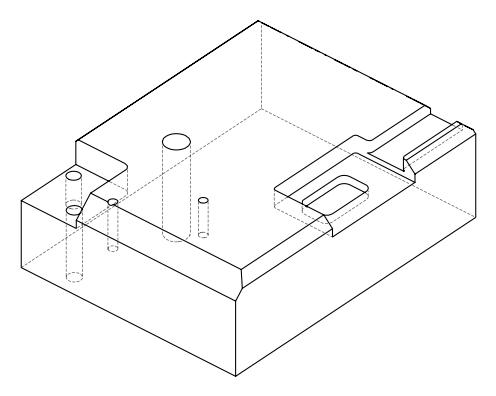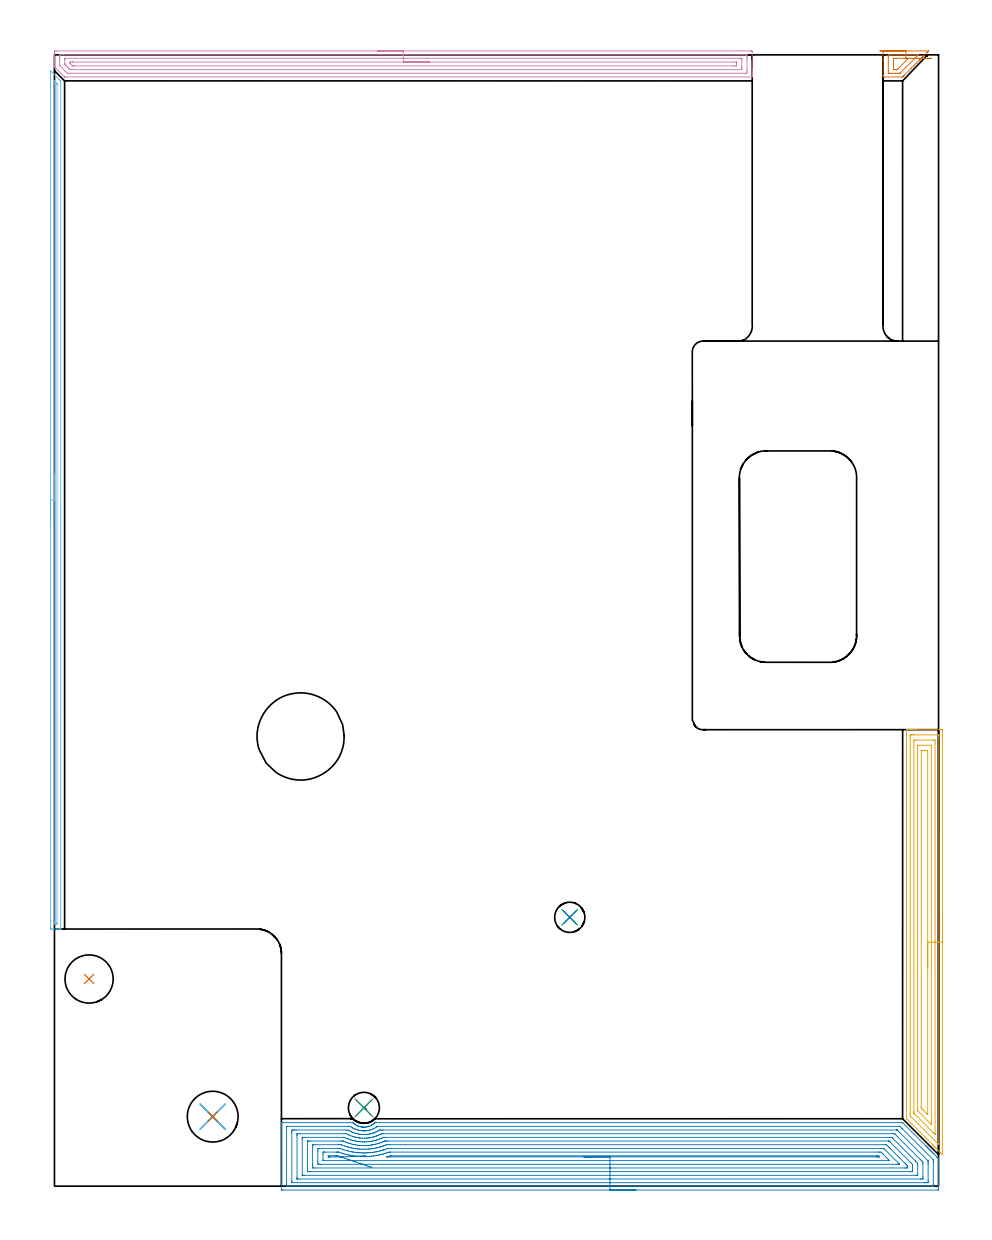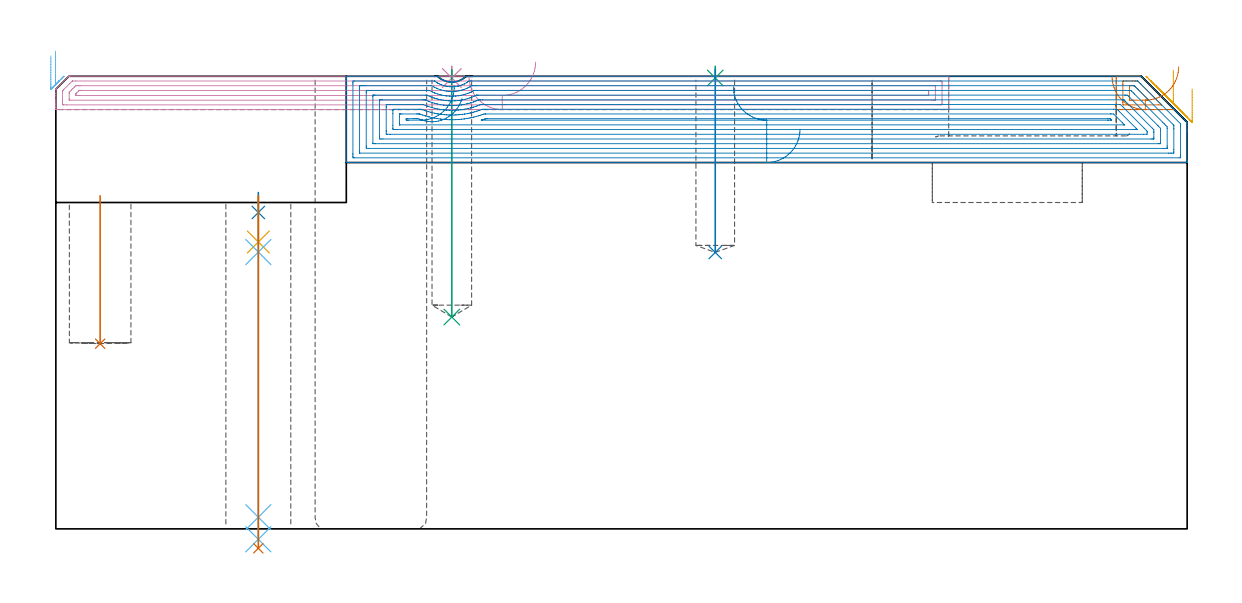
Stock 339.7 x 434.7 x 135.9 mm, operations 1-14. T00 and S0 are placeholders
(PLAN: 20 operations, 11 tool changes, 183 min)
(1 INDEXABLE_INSERT_DRILL_BLIND_HOLE_FROM_SOLID | STEP1POCKET | NXT0302_008 | 0.19 min | 21488 mm3)
(2 SPOT_DRILL | STEP1HOLE | NXT0321_9005460120000 | 0.06 min | 4453 mm3)
(3 SPOT_DRILL_1 | STEP1POCKET_1 | NXT0321_9005460120000 | 0.03 min | 0 mm3)
(4 SPOT_DRILL_2 | STEP1POCKET_2 | NXT0321_9005460120000 | 0.03 min | 2 mm3)
(5 DRILL_BLIND_HOLE_INTO_CENTER | STEP1HOLE | UGT0301_198 | 0.06 min | 397 mm3)
(6 GUN_DRILL_THROUGH_HOLE | STEP1HOLE | UGT0307_003 | 0.5 min | 3337 mm3)
(7 SPADE_DRILL_TO_ENLARGE_THROUGH_HOLE | STEP1HOLE | UGT0306_010 | 0.43 min | 32334 mm3)
(8 DRILL_BLIND_HOLE_INTO_CENTER_1 | STEP1POCKET_1 | NXT0301_087 | 0.22 min | 5419 mm3)
(9 DRILL_BLIND_HOLE_INTO_CENTER_2 | STEP1POCKET_2 | UGT0301_229 | 0.3 min | 7743 mm3)
(10 AREA_MILL | FG_CHAMFER_SURFACE | UGT0205_001 | 8.77 min | 13700 mm3)
(11 AREA_MILL_1 | FG_CHAMFER_SURFACE_1 | UGT0205_001 | 6.57 min | 16771 mm3)
(12 AREA_MILL_2 | FG_CHAMFER_SURFACE_2 | UGT0205_001 | 5.41 min | 2511 mm3)
(13 AREA_MILL_3 | FG_CHAMFER_SURFACE_3 | UGT0205_001 | 0.61 min | 1339 mm3)
(14 AREA_MILL_4 | FG_CHAMFER_SURFACE_4 | UGT0205_001 | 20.18 min | 86060 mm3)
(15 AREA_MILL_5 | FG_CHAMFER_SURFACE_5 | UGT0205_001 | 4.56 min | 10614 mm3)
(16 MILL_CORNER_NOTCH_RECTANGULAR | CORNER_NOTCH_RECTANGULAR | NXT0201_012 | Follow Part, ap 4, ae 75% | 19.27 min | 301539 mm3)
(17 MILL_RECTANGULAR_POCKET | POCKET_RECTANGULAR_STRAIGHT | NXT0201_012 | Follow Part, ap 4, ae 75% | 6.88 min | 135137 mm3)
(18 MILL_SLOT | SLOT_PARTIAL_RECTANGULAR | NXT0201_009 | Follow Part, ap 2, ae 75% | 98.18 min | 271980 mm3)
(19 MILL_RECTANGULAR_SLOT | SLOT_RECTANGULAR | UGT0201_020 | Follow Part, ap 12.5, ae 75% | 1.86 min | 98759 mm3)
(20 MILL_THROUGH_HOLE_FROM_SOLID_MATERIAL | STEP1HOLE_1 | NXT0201_007 | Circular | 8.86 min | 119220 mm3)
(TOOL NXT0302_008 | Index. Insert Drill 18.5mm [880-D1850L25-05] | D18.5 PA176 FL93 Z2)
(TOOL NXT0321_9005460120000 | NC Spot Drill, 142deg, 12mm, Carbide, Uncoated | D12 PA142 FL30 Z2)
(TOOL UGT0301_198 | Twist Drill 7.9 mm | D7.9 PA118 FL73 Z2)
(TOOL UGT0307_003 | Gun Drill 7 mm | D7 PA130 FL24 Z1)
(TOOL UGT0306_010 | Spade Drill 19.5mm | D19.5 PA132 FL10 Z2)
(TOOL NXT0301_087 | Carbide Drill 11.6mm [860.1-1160-058A1-MM 2214] | D11.6 PA140 FL72 Z2)
(TOOL UGT0301_229 | Twist Drill 11.9 mm | D11.9 PA118 FL100 Z2)
(TOOL UGT0205_001 | Chamfer Mill 20 x 3 x 45 deg. | D20 FL50 Z2)
(TOOL NXT0201_012 | ENDMILL 16mm [2P460-1600-NA 1630] | D16 FL38 Z6)
(TOOL NXT0201_009 | ENDMILL 8mm [2P460-0800-NA 1630] | D8 FL26 Z6)
(TOOL UGT0201_020 | End mill 50 mm | D50 FL50 Z4)
(TOOL NXT0201_007 | ENDMILL 25mm [R216.25-25050GCK54P 1620] | D25 R3 FL54 Z5)
(OP 1 INDEXABLE_INSERT_DRILL_BLIND_HOLE_FROM_SOLID)
G17 G21 G94 G90
T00 M6
G54
G17 G0 G90 X13.3 Y79.6 S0 M3
G43 Z145.9 H1
G94 G81 G98 Z55.6 F250. R100.
G80
M5
M2
(OP 2 SPOT_DRILL)
G17 G21 G94 G90
T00 M6
G54
G17 G0 G90 X60.8 Y26.7 S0 M3
G43 Z145.9 H0
G94 G81 G98 Z95. F250. R101.
G80
M5
M2
(OP 3 SPOT_DRILL_1)
G17 G21 G94 G90
T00 M6
G54
G17 G0 G90 X198. Y103.3 S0 M3
G43 Z145.9 H0
G94 G81 G98 Z135.401 F250. R138.9
G80
M5
M2
(OP 4 SPOT_DRILL_2)
G17 G21 G94 G90
T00 M6
G54
G17 G0 G90 X118.9 Y30.1 S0 M3
G43 Z145.9 H0
G94 G81 G98 Z135.388 F250. R138.9
G80
M5
M2
(OP 5 DRILL_BLIND_HOLE_INTO_CENTER)
G17 G21 G94 G90
T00 M6
G54
G17 G0 G90 X60.8 Y26.7 S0 M3
G43 Z145.9 H0
G94 G81 G98 Z86.15 F250. R100.
G80
M5
M2
(OP 6 GUN_DRILL_THROUGH_HOLE)
G17 G21 G94 G90
T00 M6
G54
G17 G0 G90 X60.8 Y26.7 M8
G43 Z145.9 H0
Z98.543
S716 M3
G94 G1 Z83.121 F125. M26
G4 X.084
Z3.5 F250.
G4 X.084
Z-3.132 F125.
G4 X.084
M5
M9
G0 Z98.543
Z145.9
M2
(OP 7 SPADE_DRILL_TO_ENLARGE_THROUGH_HOLE)
G17 G21 G94 G90
T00 M6
G54
G17 G0 G90 X60.8 Y26.7 S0 M3
G43 Z145.9 H0
G94 G73 G98 Z-5.841 F250. Q17.307 R100.
G80
M5
M2
(OP 8 DRILL_BLIND_HOLE_INTO_CENTER_1)
G17 G21 G94 G90
T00 M6
G54
G17 G0 G90 X198. Y103.3 S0 M3
G43 Z145.9 H1
G94 G81 G98 Z83. F250. R137.9
G80
M5
M2
(OP 9 DRILL_BLIND_HOLE_INTO_CENTER_2)
G17 G21 G94 G90
T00 M6
G54
G17 G0 G90 X118.9 Y30.1 S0 M3
G43 Z145.9 H0
G94 G81 G98 Z63.6 F250. R137.9
G80
M5
M2
(OP 10 AREA_MILL)
G17 G21 G94 G90
T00 M6
G54
G17 G0 G90 X124.05 Y436.2 S1061 M3
G43 Z145.9 H0
Z135.9
G94 G1 X124.088 Z135.028 F250.
X124.202 Z134.164
X124.391 Z133.312
X124.653 Z132.48
X124.987 Z131.674
X125.39 Z130.9
X125.858 Z130.164
X126.39 Z129.472
X126.979 Z128.829
X127.622 Z128.24
X128.314 Z127.708
X129.05 Z127.24
X129.824 Z126.837
X130.63 Z126.503
X131.462 Z126.241
X132.313 Z126.052
X133.178 Z125.938
X134.05 Z125.9
X267.493
X267.831 Y436.196 Z125.902
X268.09 Y436.192 Z125.906
X268.1 Y435.928 Z126.169
Y429.422 Z132.672
Y428.854 Z133.243
Y428.533 Z133.563
Y427.965 Z134.131
Y427.644 Z134.451
Y427.003 Z135.097
Y426.601 Z135.498
Y426.24 Z135.851
X268.091 Y426.202 Z135.888
X267.939 Y426.2 Z135.9
X4.171 Y426.202 Z135.898
X3.968 Y426.199 Z135.896
X3.9 Y426.209 Z135.885
X3.829 Y426.27 Z135.827
X3.792 Y426.308 Z135.791
X3.711 Y426.388 Z135.711
X0.31 Y429.789 Z132.309
X0.231 Y429.867 Z132.23
X0.012 Y430.088 Z132.012
X0. Y430.099 Z132.
Y431.447 Z130.652
Y432.089 Z130.007
Y433.299 Z128.799
Y433.867 Z128.228
Y434.472 Z127.624
Y434.756 Z127.34
Y435.36 Z126.736
X0.002 Y435.644 Z126.452
X0.008 Y436.191 Z125.905
X0.056 Y436.194 Z125.903
X0.607 Y436.2 Z125.9
X134.05
Y434.786 Z127.314
X264.784
X265.678 Y434.784 Z127.316
X265.707 Y434.783 Z127.317
X266.09 Y434.756 Z127.344
X266.097 Y434.367 Z127.733
X266.099 Y433.867 Z128.233
X266.1 Y433.476 Z128.624
X266.099 Y428.533 Z133.567
X266.098 Y428.145 Z133.955
X266.09 Y427.644 Z134.456
X265.735 Y427.617 Z134.483
X265.707 Y427.616 Z134.484
X264.845 Y427.614 Z134.486
X5.991 Y427.616 Z134.484
X5.096 Y427.619 Z134.481
X5.07 Y427.621 Z134.479
X4.917 Y427.644 Z134.456
X4.178 Y428.372 Z133.728
X4.097 Y428.453 Z133.647
X2.393 Y430.157 Z131.943
X2.242 Y430.311 Z131.789
X2.093 Y430.468 Z131.632
X2.01 Y430.558 Z131.542
X2.006 Y430.605 Z131.495
X2.002 Y430.7 Z131.4
X2. Y433.369 Z128.731
X2.001 Y433.867 Z128.233
X2.002 Y434.255 Z127.845
X2.01 Y434.756 Z127.344
X2.365 Y434.783 Z127.317
X2.393 Y434.784 Z127.316
X3.255 Y434.786 Z127.314
X134.05
Y433.372 Z128.728
X263.03 Y433.371 Z128.729
X263.528
X263.922 Y433.367 Z128.733
X264.053 Y433.365 Z128.735
X264.09 Y433.361 Z128.739
X264.094 Y433.273 Z128.827
X264.098 Y433.155 Z128.945
X264.099 Y432.978 Z129.122
X264.1 Y432.801 Z129.299
Y430.134 Z131.966
X264.099 Y429.422 Z132.678
X264.098 Y429.247 Z132.853
X264.09 Y429.069 Z133.031
X264.086 Y429.034 Z133.066
X264.069 Y429.033 Z133.067
X264.021 Y429.03 Z133.07
X263.922 Y429.029 Z133.071
X7.249 Y429.031 Z133.069
X6.856 Y429.032 Z133.068
X6.35 Y429.036 Z133.064
X5.963 Y429.043 Z133.057
X5.58 Y429.422 Z132.678
X5.07 Y429.929 Z132.171
X4.691 Y430.311 Z131.789
X4.178 Y430.833 Z131.267
X4.01 Y431.025 Z131.075
X4.005 Y431.2 Z130.9
X4.001 Y431.376 Z130.724
Y432.978 Z129.122
X4.002 Y433.153 Z128.947
X4.01 Y433.331 Z128.769
X4.014 Y433.366 Z128.734
X4.031 Y433.367 Z128.733
X4.079 Y433.37 Z128.73
X4.178 Y433.371 Z128.729
X134.05 Y433.372 Z128.728
Y431.957 Z130.143
X261.377
X262.03 Y431.955 Z130.145
X262.067 Y431.953 Z130.147
X262.083 Y431.951 Z130.149
X262.09 Y431.941 Z130.159
X262.094 Y431.842 Z130.258
X262.098 Y431.64 Z130.46
X262.1 Y431.237 Z130.863
Y431.2 Z130.9
X262.097 Y430.774 Z131.326
X262.093 Y430.561 Z131.539
X262.09 Y430.46 Z131.64
X261.998 Y430.449 Z131.651
X261.244 Y430.444 Z131.656
X261.112 Y430.443 Z131.657
X7.614 Y430.445 Z131.655
X7.235 Y430.449 Z131.651
X7.047 Y430.451 Z131.649
X7.002 Y430.458 Z131.642
X6.947 Y430.508 Z131.592
X6.856 Y430.595 Z131.505
X6.255 Y431.2 Z130.9
X6.056 Y431.405 Z130.695
X6.01 Y431.468 Z130.632
X6.007 Y431.52 Z130.58
X6.004 Y431.626 Z130.474
X6.007 Y431.839 Z130.261
X6.01 Y431.94 Z130.16
X6.101 Y431.951 Z130.149
X6.856 Y431.956 Z130.144
X6.988 Y431.957 Z130.143
X134.05
X134.922 Z130.181
X135.786 Z130.295
X136.638 Z130.483
X137.47 Z130.746
X138.276 Z131.08
X139.05 Z131.482
X139.786 Z131.951
X140.478 Z132.482
X141.121 Z133.072
X141.71 Z133.715
X142.241 Z134.407
X142.71 Z135.143
X143.113 Z135.916
X143.447 Z136.722
X143.709 Z137.554
X143.898 Z138.406
X144.012 Z139.271
X144.05 Z140.143
G0 Z145.9
M5
M2
(OP 11 AREA_MILL_1)
G17 G21 G94 G90
T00 M6
G54
G17 G0 G90 X341.2 Y103.75 S1061 M3
G43 Z145.9 H0
Z132.1
G94 G1 Y103.712 Z131.228 F250.
Y103.598 Z130.364
Y103.409 Z129.512
Y103.147 Z128.68
Y102.813 Z127.874
Y102.41 Z127.1
Y101.941 Z126.364
Y101.41 Z125.672
Y100.821 Z125.029
Y100.178 Z124.44
Y99.486 Z123.909
Y98.75 Z123.44
Y97.976 Z123.037
Y97.17 Z122.703
Y96.338 Z122.441
Y95.486 Z122.252
Y94.622 Z122.138
Y93.75 Z122.1
X341.199 Y12.238 Z122.101
X341.198 Y12.195 Z122.102
X341.192 Y12.108 Z122.106
X340.417 Y12.882 Z122.881
X339.106 Y14.193 Z124.192
X338.834 Y14.465 Z124.464
X338.669 Y14.628 Z124.625
X338.511 Y14.788 Z124.787
X338.389 Y14.91 Z124.909
X338.233 Y15.065 Z125.063
X338.082 Y15.217 Z125.216
X337.943 Y15.356 Z125.354
X337.796 Y15.502 Z125.5
X337.653 Y15.646 Z125.644
X337.498 Y15.801 Z125.8
X337.359 Y15.939 Z125.937
X334.826 Y18.474 Z128.472
X329.057 Y24.243 Z134.242
X327.746 Y25.553 Z135.552
X327.699 Y25.6 Z135.599
X327.479 Y25.822 Z135.818
X327.403 Y25.905 Z135.889
X327.4 Y26.046 Z135.9
Y175.263
X327.403 Y175.39 Z135.888
X327.504 Y175.397 Z135.788
X327.613 Y175.4 Z135.685
X328.286 Z135.014
X328.954 Z134.345
X329.494 Z133.802
X329.763 Z133.533
X330.367 Z132.929
X330.637 Z132.66
X331.241 Z132.053
X340.552 Z122.745
X340.854 Y175.396 Z122.443
X341.193 Y175.39 Z122.104
X341.196 Y175.166 Z122.102
X341.199 Y174.817 Z122.101
X341.2 Y174.464 Z122.1
Y93.75
X339.786 Z123.514
X339.785 Y16.445 Z123.515
X339.784 Y16.246 Z123.516
X339.781 Y16.059 Z123.519
X339.779 Y15.984 Z123.521
X339.733 Y16.027 Z123.567
X339.505 Y16.246 Z123.795
X339.106 Y16.644 Z124.194
X338.612 Y17.137 Z124.688
X329.494 Y26.258 Z133.806
X328.821 Y26.937 Z134.479
X328.816 Y27.628 Z134.484
X328.815 Y27.827 Z134.485
X328.814 Y172.144 Z134.486
X328.815 Y172.836 Z134.485
X328.817 Y173.035 Z134.483
X328.821 Y173.372 Z134.479
X329.145 Y173.391 Z134.155
X329.494 Y173.396 Z133.806
X330.01 Y173.4 Z133.29
X330.367 Z132.933
X339.623 Y173.399 Z123.677
X339.742 Y173.396 Z123.558
X339.763 Y173.394 Z123.537
X339.779 Y173.389 Z123.521
X339.78 Y173.364 Z123.52
X339.784 Y173.235 Z123.516
X339.785 Y173.035 Z123.515
X339.786 Y172.343 Z123.514
Y93.75
X338.372 Z124.928
X338.371 Y20.417 Z124.929
X338.369 Y20.134 Z124.931
X338.364 Y19.946 Z124.936
X338.359 Y19.85 Z124.941
X338.337 Y19.87 Z124.963
X338.233 Y19.97 Z125.067
X337.499 Y20.701 Z125.801
X330.367 Y27.832 Z132.933
X330.262 Y27.946 Z133.038
X330.238 Y27.973 Z133.062
X330.234 Y28.104 Z133.066
X330.23 Y28.293 Z133.07
X330.228 Y28.86 Z133.072
X330.229 Y170.504 Z133.071
X330.234 Y171.254 Z133.066
X330.236 Y171.388 Z133.064
X330.367 Y171.391 Z132.933
X331.098 Y171.399 Z132.202
X337.359 Y171.4 Z125.941
X338.091 Y171.398 Z125.209
X338.233 Y171.393 Z125.067
X338.365 Y171.385 Z124.935
X338.368 Y171.254 Z124.932
X338.37 Y171.113 Z124.93
X338.372 Y170.363 Z124.928
Y93.75
X336.957 Z126.343
Y24.264
X336.955 Y23.784 Z126.345
X336.954 Y23.715 Z126.346
X336.953 Y23.71 Z126.347
X336.881 Y23.776 Z126.419
X336.765 Y23.887 Z126.535
X336.581 Y24.068 Z126.719
X336.485 Y24.164 Z126.815
X332.115 Y28.534 Z131.185
X331.933 Y28.718 Z131.367
X331.743 Y28.918 Z131.557
X331.649 Y29.024 Z131.651
X331.647 Y29.08 Z131.653
X331.645 Y29.198 Z131.655
X331.643 Y29.609 Z131.657
Y30.091
Y169.062
X331.645 Y169.223 Z131.655
X331.648 Y169.351 Z131.652
X331.649 Y169.384 Z131.651
X331.665 Y169.39 Z131.635
X331.714 Y169.393 Z131.586
X332.115 Y169.399 Z131.185
X332.186 Y169.4 Z131.114
X336.556 Y169.399 Z126.744
X336.878 Y169.391 Z126.422
X336.951 Y169.388 Z126.349
X336.954 Y169.34 Z126.346
X336.955 Y169.287 Z126.345
X336.957 Y168.991 Z126.343
Y168.581
Y93.75
X335.543 Z127.757
Y27.827
X335.541 Y27.679 Z127.759
X335.539 Y27.605 Z127.761
X335.537 Y27.58 Z127.763
X335.525 Y27.585 Z127.775
X335.45 Y27.656 Z127.85
X335.272 Y27.827 Z128.028
X333.863 Y29.235 Z129.437
X333.491 Y29.609 Z129.809
X333.104 Y30.006 Z130.196
X333.063 Y30.051 Z130.237
X333.061 Y30.072 Z130.239
X333.059 Y30.123 Z130.241
X333.057 Y30.225 Z130.243
Y30.431
X333.058 Y167.21 Z130.242
X333.059 Y167.313 Z130.241
X333.061 Y167.363 Z130.239
X333.063 Y167.382 Z130.237
X333.079 Y167.39 Z130.221
X333.277 Y167.397 Z130.023
X333.863 Y167.399 Z129.437
X334.148 Y167.4 Z129.152
X334.737 Z128.563
X335.023 Y167.399 Z128.277
X335.439 Y167.391 Z127.861
X335.536 Y167.389 Z127.764
X335.543 Y166.799 Z127.757
Y93.75
Y92.878 Z127.795
Y92.013 Z127.909
Y91.162 Z128.098
Y90.33 Z128.36
Y89.524 Z128.694
Y88.75 Z129.097
Y88.014 Z129.565
Y87.322 Z130.096
Y86.679 Z130.686
Y86.09 Z131.329
Y85.558 Z132.021
Y85.09 Z132.757
Y84.687 Z133.531
Y84.353 Z134.337
Y84.091 Z135.169
Y83.902 Z136.02
Y83.788 Z136.885
Y83.75 Z137.757
G0 Z145.9
M5
M2
(OP 12 AREA_MILL_2)
G17 G21 G94 G90
T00 M6
G54
G17 G0 G90 X-1.5 Y253.7 S1061 M3
G43 Z145.9 H0
Z142.
G94 G1 Y253.738 Z141.128 F250.
Y253.852 Z140.264
Y254.041 Z139.412
Y254.303 Z138.58
Y254.637 Z137.774
Y255.04 Z137.
Y255.508 Z136.264
Y256.04 Z135.572
Y256.629 Z134.929
Y257.272 Z134.34
Y257.964 Z133.808
Y258.7 Z133.34
Y259.474 Z132.937
Y260.28 Z132.603
Y261.112 Z132.341
Y261.964 Z132.152
Y262.828 Z132.038
Y263.7 Z132.
Y428.505
X-1.496 Y428.584 Z132.002
X-1.494 Y428.585 Z132.004
X-1.483 Y428.584 Z132.015
X-0.891 Y427.991 Z132.609
X1.789 Y425.312 Z135.288
X2.145 Y424.955 Z135.644
X2.384 Y424.718 Z135.88
X2.39 Y424.712 Z135.885
X2.394 Y424.696 Z135.888
X2.4 Y424.417 Z135.9
Y98.961
X2.405 Y98.81 Z135.895
X2.342 Y98.807 Z135.833
X1.949 Y98.8 Z135.448
X1.556 Z135.055
X0.896 Z134.392
X-0.326 Z133.171
X-0.889 Z132.605
X-1.149 Y98.801 Z132.345
X-1.495 Y98.803 Z132.
X-1.496 Y98.804 Z131.999
X-1.5 Y99.411 Z132.
Y263.7
X-0.086 Z133.414
Y423.614
X-0.085 Y424.417 Z133.415
X-0.083 Y424.504 Z133.417
X-0.079 Y424.595 Z133.421
X-0.068 Y424.706 Z133.432
X0.004 Y424.64 Z133.504
X0.232 Y424.417 Z133.732
X0.896 Y423.75 Z134.396
X0.951 Y423.692 Z134.451
X0.976 Y423.663 Z134.476
X0.979 Y423.613 Z134.479
X0.983 Y423.524 Z134.483
X0.985 Y423.436 Z134.485
Y101.108
X0.984 Y101.019 Z134.484
X0.979 Y100.841 Z134.479
X0.977 Y100.808 Z134.477
X0.97 Y100.806 Z134.47
X0.946 Y100.803 Z134.446
X0.896 Y100.801 Z134.396
X0.4 Z133.9
X0.004 Y100.807 Z133.504
X-0.052 Y100.81 Z133.448
X-0.079 Y100.818 Z133.421
X-0.086 Y101.197 Z133.414
Y263.7
Y264.572 Z133.452
Y265.436 Z133.566
Y266.288 Z133.755
Y267.12 Z134.017
Y267.926 Z134.351
Y268.7 Z134.754
Y269.436 Z135.223
Y270.128 Z135.754
Y270.771 Z136.343
Y271.36 Z136.986
Y271.892 Z137.678
Y272.36 Z138.414
Y272.763 Z139.188
Y273.097 Z139.994
Y273.359 Z140.826
Y273.548 Z141.678
Y273.662 Z142.543
Y273.7 Z143.414
G0 Z145.9
M5
M2
(OP 13 AREA_MILL_3)
G17 G21 G94 G90
T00 M6
G54
G17 G0 G90 X317.15 Y436.2 S1061 M3
G43 Z145.9 H0
Z135.9
G94 G1 X317.188 Z135.028 F250.
X317.302 Z134.164
X317.491 Z133.312
X317.753 Z132.48
X318.087 Z131.674
X318.49 Z130.9
X318.958 Z130.164
X319.49 Z129.472
X320.079 Z128.829
X320.722 Z128.24
X321.414 Z127.708
X322.15 Z127.24
X322.924 Z126.837
X323.73 Z126.503
X324.562 Z126.241
X325.414 Z126.052
X326.278 Z125.938
X327.15 Z125.9
X335.822 Y436.199 Z125.901
X335.857 Y436.196 Z125.902
X335.893 Y436.191 Z125.905
X335.789 Y436.089 Z126.011
X335.346 Y435.644 Z126.452
X333.737 Y434.035 Z128.061
X333.569 Y433.867 Z128.228
X333.298 Y433.598 Z128.502
X333.214 Y433.514 Z128.586
X332.975 Y433.274 Z128.824
X332.859 Y433.157 Z128.939
X332.528 Y432.828 Z129.272
X332.303 Y432.603 Z129.497
X331.102 Y431.402 Z130.698
X330.224 Y430.524 Z131.576
X329.346 Y429.645 Z132.454
X329.137 Y429.437 Z132.663
X326.456 Y426.756 Z135.344
X326.272 Y426.571 Z135.527
X325.994 Y426.294 Z135.805
X325.919 Y426.22 Z135.876
X325.895 Y426.205 Z135.89
X325.833 Y426.2 Z135.9
X318.807
X318.41 Y426.207 Z135.893
X318.4 Y426.714 Z135.385
Y426.756 Z135.344
Y432.155 Z129.945
Y432.978 Z129.116
X318.402 Y436.054 Z126.041
X318.405 Y436.19 Z125.905
X318.807 Y436.2 Z125.9
X327.15
Y434.786 Z127.314
X331.072
X331.951 Y434.785 Z127.315
X331.98
X332.009 Y434.782 Z127.318
X332.015 Y434.78 Z127.32
X332.012 Y434.77 Z127.33
X332.004 Y434.756 Z127.344
X331.993 Y434.743 Z127.357
X331.989 Y434.738 Z127.362
X324.954 Y427.705 Z134.395
X324.922 Y427.677 Z134.423
X324.883 Y427.644 Z134.456
X324.105 Y427.615 Z134.485
X324.076
X323.228 Y427.614 Z134.486
X321.471
X320.59 Y427.617 Z134.483
X320.563 Y427.62 Z134.48
X320.41 Y427.644 Z134.456
X320.404 Y427.805 Z134.295
X320.4 Y428.533 Z133.567
Y428.698 Z133.402
X320.401 Y434.031 Z128.069
X320.41 Y434.756 Z127.344
X320.539 Y434.78 Z127.32
X320.563 Y434.782 Z127.318
X321.412 Y434.786 Z127.314
X327.15
Y433.371 Z128.729
X327.2
X327.589
X328.082 Y433.367 Z128.733
X328.116 Y433.365 Z128.735
X328.146 Y433.356 Z128.744
X327.683 Y432.883 Z129.217
X324.076 Y429.277 Z132.823
X323.826 Y429.037 Z133.063
X323.582 Y429.033 Z133.067
X323.198 Y429.031 Z133.069
X322.705 Y429.032 Z133.068
X322.5 Y429.035 Z133.065
X322.41 Y429.054 Z133.046
X322.401 Y429.34 Z132.76
Y433.281 Z128.819
X322.402 Y433.331 Z128.769
X322.406 Y433.355 Z128.745
X322.409 Y433.363 Z128.737
X322.421 Y433.365 Z128.735
X322.811 Y433.37 Z128.73
X323.198 Y433.371 Z128.729
X323.687 Y433.372 Z128.728
X326.322
X327.15 Y433.371 Z128.729
X328.021 Z128.767
X328.886 Z128.881
X329.738 Z129.07
X330.57 Z129.332
X331.376 Z129.666
X332.15 Z130.069
X332.885 Z130.538
X333.577 Y433.37 Z131.069
X334.22 Z131.659
X334.81 Z132.302
X335.341 Z132.994
X335.809 Z133.73
X336.212 Z134.504
X336.546 Z135.31
X336.808 Z136.142
X336.997 Z136.994
X337.11 Z137.859
X337.148 Z138.73
G0 Z145.9
M5
M2
(OP 14 AREA_MILL_4)
G17 G21 G94 G90
T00 M6
G54
G17 G0 G90 X223.45 Y-1.5 S1061 M3
G43 Z145.9 H0
Z120.
G94 G1 X223.412 Z119.128 F250.
X223.298 Z118.263
X223.109 Z117.412
X222.847 Z116.58
X222.513 Z115.774
X222.11 Z115.
X221.642 Z114.264
X221.11 Z113.572
X220.521 Z112.929
X219.878 Z112.34
X219.186 Z111.808
X218.45 Z111.34
X217.676 Z110.937
X216.87 Z110.603
X216.038 Z110.341
X215.187 Z110.152
X214.322 Z110.038
X213.45 Z110.
X87.829
X87.465 Y-1.496 Z110.002
X87.21 Y-1.492 Z110.006
X87.2 Y-1.233 Z110.265
Y20.584 Z132.08
Y22.982 Z134.477
Y23.703 Z135.202
Y23.969 Z135.469
Y24.365 Z135.856
X87.209 Y24.397 Z135.888
X87.381 Y24.4 Z135.9
X114.652
X114.68 Y24.394 Z135.892
X114.711 Y24.377 Z135.876
X114.781 Y24.313 Z135.811
X114.936 Y24.171 Z135.67
X115.099 Y24.035 Z135.534
X115.157 Y23.987 Z135.486
X115.313 Y23.869 Z135.369
X115.617 Y23.643 Z135.142
X115.755 Y23.553 Z135.052
X116.051 Y23.387 Z134.887
X116.128 Y23.345 Z134.844
X116.44 Y23.196 Z134.691
X116.51 Y23.161 Z134.658
X116.766 Y23.062 Z134.56
X116.887 Y23.017 Z134.511
X116.954 Y22.99 Z134.487
X117.404 Y22.852 Z134.349
X117.849 Y22.755 Z134.253
X118.171 Y22.706 Z134.203
X118.228 Y22.697 Z134.193
X118.289 Y22.687 Z134.186
X118.297 Y22.685 Z134.185
X118.389 Y22.675 Z134.175
X118.443 Y22.669 Z134.169
X118.642 Y22.662 Z134.16
X118.776 Y22.659 Z134.152
X118.795 Y22.658 Z134.153
X118.823 Z134.154
X119.097 Y22.657
X119.356 Y22.669 Z134.169
X119.502 Y22.687 Z134.186
X119.721 Y22.713 Z134.213
X120.084 Y22.776 Z134.276
X120.463 Y22.873 Z134.37
X120.533 Y22.891 Z134.388
X120.91 Y23.015 Z134.51
X120.977 Y23.036 Z134.533
X121.429 Y23.228 Z134.724
X121.744 Y23.386 Z134.886
X121.871 Y23.45 Z134.95
X122.043 Y23.553 Z135.052
X122.251 Y23.697 Z135.197
X122.41 Y23.808 Z135.307
X122.49 Y23.869 Z135.369
X122.699 Y24.032 Z135.528
X122.764 Y24.083 Z135.579
X123.039 Y24.328 Z135.825
X123.05 Y24.339 Z135.833
X123.12 Y24.402 Z135.88
X123.592 Y24.4 Z135.9
X325.66
X325.895 Y24.399 Z135.884
X325.96 Y24.342 Z135.839
X334.712 Y15.59 Z127.086
X334.818 Y15.482 Z126.982
X334.899 Y15.401 Z126.901
X335.008 Y15.294 Z126.79
X335.112 Y15.189 Z126.688
X335.197 Y15.103 Z126.603
X335.304 Y14.998 Z126.494
X335.405 Y14.895 Z126.395
X335.495 Y14.805 Z126.305
X335.599 Y14.703 Z126.199
X335.699 Y14.602 Z126.101
X335.793 Y14.507 Z126.007
X335.895 Y14.407 Z125.903
X335.992 Y14.308 Z125.808
X336.091 Y14.209 Z125.709
X336.191 Y14.111 Z125.607
X336.286 Y14.015 Z125.514
X336.389 Y13.911 Z125.411
X336.486 Y13.816 Z125.312
X336.579 Y13.721 Z125.221
X336.687 Y13.613 Z125.113
X336.782 Y13.52 Z125.016
X336.872 Y13.428 Z124.927
X336.985 Y13.315 Z124.814
X337.078 Y13.224 Z124.72
X337.166 Y13.135 Z124.634
X337.283 Y13.017 Z124.516
X337.373 Y12.928 Z124.425
X337.459 Y12.841 Z124.34
X337.581 Y12.719 Z124.218
X337.669 Y12.633 Z124.129
X337.753 Y12.548 Z124.047
X337.879 Y12.421 Z123.92
X337.965 Y12.337 Z123.833
X338.207 Y12.094 Z123.593
X338.852 Y11.45 Z122.946
X338.926 Y11.374 Z122.873
X339.071 Y11.229 Z122.728
X339.148 Y11.154 Z122.651
X339.22 Y11.081 Z122.58
X339.37 Y10.931 Z122.43
X339.443 Y10.859 Z122.355
X339.513 Y10.787 Z122.286
X339.668 Y10.629 Z122.128
X339.694 Y10.595 Z122.092
X339.697 Y10.563 Z122.061
X339.7 Y10.515 Z122.013
Y10.466 Z121.965
Y9.676 Z121.17
Y8.429 Z119.925
Y7.902 Z119.396
Y-0.969 Z110.528
X339.697 Y-1.235 Z110.262
X339.69 Y-1.492 Z110.006
X339.432 Y-1.499 Z109.999
X213.45 Y-1.5 Z110.
Y-0.086 Z111.414
X89.62
X89.21 Y-0.082 Z111.418
X89.203 Y0.328 Z111.828
X89.201 Y0.805 Z112.305
X89.2 Y1.218 Z112.718
X89.201 Y22.095 Z133.595
X89.202 Y22.506 Z134.006
X89.21 Y22.982 Z134.482
X89.613 Y22.986 Z134.486
X112.86
X113.737 Y22.982 Z134.482
X113.758 Y22.972 Z134.472
X113.79 Y22.95 Z134.45
X114.281 Y22.599 Z134.099
X114.467 Y22.48 Z133.98
X114.652 Y22.371 Z133.871
X114.761 Y22.312 Z133.812
X115.185 Y22.095 Z133.595
X115.546 Y21.929 Z133.429
X115.824 Y21.819 Z133.319
X116.44 Y21.612 Z133.112
X116.734 Y21.526 Z133.026
X117.102 Y21.438 Z132.938
X117.232 Y21.41 Z132.91
X117.334 Y21.391 Z132.891
X117.419 Y21.377 Z132.877
X118.198 Y21.268 Z132.768
X118.228 Y21.266 Z132.766
X118.658 Y21.251 Z132.751
X119.087 Y21.243 Z132.743
X119.122 Y21.244 Z132.744
X119.542 Y21.268 Z132.768
X119.917 Y21.307 Z132.807
X120.016 Y21.321 Z132.821
X120.682 Y21.434 Z132.934
X120.785 Y21.456 Z132.956
X120.91 Y21.488 Z132.988
X121.39 Y21.619 Z133.119
X121.804 Y21.754 Z133.254
X122.052 Y21.849 Z133.349
X122.626 Y22.095 Z133.595
X122.685 Y22.123 Z133.623
X122.699 Y22.13 Z133.63
X123.252 Y22.433 Z133.933
X123.593 Y22.654 Z134.154
X123.788 Y22.788 Z134.288
X124.067 Y22.982 Z134.482
X124.483 Y22.986 Z134.486
X324.762
X324.856 Y22.982 Z134.482
X325.66 Y22.19 Z133.69
X325.755 Y22.095 Z133.595
X337.69 Y10.159 Z121.659
X337.696 Y9.676 Z121.176
X337.699 Y9.263 Z120.763
Y0.805 Z112.305
X337.698 Y0.394 Z111.894
X337.69 Y-0.082 Z111.418
X337.287 Y-0.086 Z111.414
X213.45
Y1.328 Z112.828
X91.283 Y1.329 Z112.829
X91.239 Y1.33 Z112.83
X91.215 Y1.333 Z112.833
X91.21 Y1.334 Z112.834
X91.207 Y1.353 Z112.853
X91.202 Y1.489 Z112.989
X91.2 Y1.692 Z113.192
Y1.895 Z113.395
Y20.524 Z132.024
X91.205 Y21.208 Z132.708
X91.209 Y21.403 Z132.903
X91.231 Y21.565 Z133.065
X91.405 Y21.567 Z133.067
X91.934 Y21.57 Z133.07
X92.299 Y21.571 Z133.071
X92.827 Y21.572 Z133.072
X111.969 Y21.571 Z133.071
X112.501 Y21.568 Z133.068
X112.863 Y21.564 Z133.064
X113.511 Y21.208 Z132.708
X113.758 Y21.081 Z132.581
X114.27 Y20.829 Z132.329
X114.652 Y20.662 Z132.162
X115.517 Y20.349 Z131.849
X115.546 Y20.34 Z131.84
X115.605 Y20.321 Z131.821
X116.44 Y20.109 Z131.609
X116.714 Y20.049 Z131.549
X117.334 Y19.951 Z131.451
X117.768 Y19.891 Z131.391
X118.228 Y19.853 Z131.353
X118.717 Y19.836 Z131.336
X119.122 Y19.834 Z131.334
X119.594 Y19.853 Z131.353
X120.016 Y19.889 Z131.389
X120.406 Y19.934 Z131.434
X120.91 Y20.018 Z131.518
X121.171 Y20.063 Z131.563
X121.804 Y20.214 Z131.714
X121.89 Y20.236 Z131.736
X122.198 Y20.321 Z131.821
X122.573 Y20.445 Z131.945
X122.699 Y20.489 Z131.989
X123.215 Y20.695 Z132.195
X123.593 Y20.861 Z132.361
X123.831 Y20.972 Z132.472
X124.291 Y21.208 Z132.708
X124.418 Y21.277 Z132.777
X124.487 Y21.316 Z132.816
X124.891 Y21.559 Z133.059
X125.021 Y21.565 Z133.065
X125.381 Y21.568 Z133.068
X125.909 Y21.571 Z133.071
X126.275
X323.506
X323.689 Y21.569 Z133.069
X323.78 Y21.567 Z133.067
X323.821 Y21.565 Z133.065
X323.872 Y21.522 Z133.022
X324.191 Y21.208 Z132.708
X324.766 Y20.635 Z132.135
X325.08 Y20.321 Z131.821
X335.495 Y9.906 Z121.406
X335.609 Y9.789 Z121.289
X335.663 Y9.731 Z121.231
X335.687 Y9.702 Z121.202
X335.69 Y9.676 Z121.176
X335.698 Y9.475 Z120.975
X335.7 Y8.789 Z120.289
Y8.585 Z120.085
Y2.376 Z113.876
X335.695 Y1.692 Z113.192
X335.691 Y1.497 Z112.997
X335.669 Y1.335 Z112.835
X335.495 Y1.333 Z112.833
X334.966 Y1.33 Z112.83
X334.601 Y1.329 Z112.829
X334.073 Y1.328 Z112.828
X213.45
Y2.743 Z114.243
X93.922
X93.309 Y2.748 Z114.248
X93.242 Y2.75 Z114.25
X93.21 Y2.757 Z114.257
X93.208 Y2.807 Z114.307
X93.204 Y3.024 Z114.524
X93.2 Y3.459 Z114.959
Y19.427 Z130.927
X93.204 Y19.874 Z131.374
X93.208 Y20.094 Z131.594
X93.21 Y20.143 Z131.643
X93.255 Y20.15 Z131.65
X93.362 Y20.153 Z131.653
X94.087 Y20.157 Z131.657
X94.252
X111.241
X111.969 Y20.152 Z131.652
X112.141 Y20.15 Z131.65
X112.863 Y19.795 Z131.295
X113.109 Y19.677 Z131.177
X113.65 Y19.434 Z130.934
X113.758 Y19.391 Z130.891
X113.826 Y19.366 Z130.866
X114.652 Y19.082 Z130.582
X115.154 Y18.936 Z130.436
X115.546 Y18.834 Z130.334
X115.898 Y18.747 Z130.247
X116.329 Y18.657 Z130.157
X116.44 Y18.638 Z130.138
X117.018 Y18.547 Z130.047
X117.334 Y18.504 Z130.004
X117.382 Y18.499 Z129.999
X118.228 Y18.437 Z129.937
X118.345 Y18.431 Z129.931
X119.122 Y18.42 Z129.92
X119.247 Y18.423 Z129.923
X120.016 Y18.462 Z129.962
X120.096 Y18.468 Z129.968
X120.842 Y18.547 Z130.047
X120.901 Y18.556 Z130.056
X120.91 Y18.558 Z130.058
X121.659 Y18.691 Z130.191
X121.804 Y18.721 Z130.221
X122.381 Y18.862 Z130.362
X122.699 Y18.946 Z130.446
X123.08 Y19.056 Z130.556
X123.593 Y19.224 Z130.724
X123.746 Y19.282 Z130.782
X124.137 Y19.434 Z130.934
X124.382 Y19.538 Z131.038
X124.487 Y19.584 Z131.084
X124.991 Y19.82 Z131.32
X125.381 Y20.017 Z131.517
X125.584 Y20.119 Z131.619
X125.643 Y20.147 Z131.647
X125.729 Y20.151 Z131.651
X125.91 Y20.154 Z131.654
X126.275 Y20.157 Z131.657
X126.44
X322.084
X322.25 Y20.156 Z131.656
X322.613 Y20.152 Z131.652
X322.791 Y20.149 Z131.649
X322.978 Y19.969 Z131.469
X323.517 Y19.434 Z130.934
X323.872 Y19.08 Z130.58
X332.388 Y10.563 Z122.063
X332.813 Y10.137 Z121.637
X333.264 Y9.676 Z121.176
X333.69 Y9.233 Z120.733
X333.7 Y8.796 Z120.296
Y3.473 Z114.973
X333.696 Y3.026 Z114.526
X333.692 Y2.806 Z114.306
X333.69 Y2.757 Z114.257
X333.645 Y2.75 Z114.25
X333.538 Y2.747 Z114.247
X332.813 Y2.743 Z114.243
X332.648
X213.45
Y4.157 Z115.657
X95.875 Y4.158 Z115.658
X95.678 Y4.159 Z115.659
X95.283 Y4.164 Z115.664
X95.209 Y4.172 Z115.672
X95.206 Y4.199 Z115.699
X95.203 Y4.257 Z115.757
X95.201 Y4.353 Z115.853
X95.2 Y18.329 Z129.829
X95.203 Y18.547 Z130.047
X95.208 Y18.714 Z130.214
X95.209 Y18.73 Z130.23
X95.244 Y18.736 Z130.236
X95.348 Y18.74 Z130.24
X95.48 Y18.742 Z130.242
X95.678 Y18.743 Z130.243
X95.875
X111.075 Y18.742 Z130.242
X111.273 Y18.74 Z130.24
X111.404 Y18.737 Z130.237
X111.499 Y18.732 Z130.232
X112.044 Y18.473 Z129.973
X112.576 Y18.245 Z129.745
X112.863 Y18.132 Z129.632
X113.52 Y17.895 Z129.395
X113.758 Y17.817 Z129.317
X114.27 Y17.66 Z129.16
X114.652 Y17.556 Z129.056
X114.795 Y17.518 Z129.018
X115.229 Y17.414 Z128.914
X115.546 Y17.348 Z128.848
X115.935 Y17.274 Z128.774
X116.44 Y17.195 Z128.695
X116.987 Y17.117 Z128.617
X117.334 Y17.084 Z128.584
X117.964 Y17.035 Z128.535
X118.228 Y17.021 Z128.521
X118.885 Y17.008 Z128.508
X119.122 Y17.006 Z128.506
X119.755 Y17.032 Z128.532
X120.016 Y17.046 Z128.546
X120.586 Y17.094 Z128.594
X120.91 Y17.13 Z128.63
X121.383 Y17.191 Z128.691
X121.804 Y17.261 Z128.761
X122.147 Y17.32 Z128.82
X122.699 Y17.443 Z128.943
X122.875 Y17.485 Z128.985
X123.561 Y17.66 Z129.16
X123.586 Y17.667 Z129.167
X123.593 Y17.669 Z129.169
X124.26 Y17.884 Z129.384
X124.487 Y17.959 Z129.459
X124.912 Y18.125 Z129.625
X125.381 Y18.315 Z129.815
X125.544 Y18.385 Z129.885
X125.904 Y18.547 Z130.047
X126.157 Y18.664 Z130.164
X126.275 Y18.718 Z130.218
X126.321 Y18.736 Z130.236
X126.362 Y18.739 Z130.239
X126.449 Y18.741 Z130.241
X126.623 Y18.743 Z130.243
X126.971
X320.992
X321.189 Y18.741 Z130.241
X321.387 Y18.738 Z130.238
X321.76 Y18.73 Z130.23
X321.951 Y18.547 Z130.047
X322.084 Y18.418 Z129.918
X330.825 Y9.676 Z121.176
X331.025 Y9.474 Z120.974
X331.69 Y8.789 Z120.289
X331.699 Y8.12 Z119.62
X331.7 Y4.57 Z116.07
X331.697 Y4.353 Z115.853
X331.692 Y4.186 Z115.686
X331.691 Y4.17 Z115.67
X331.656 Y4.164 Z115.664
X331.552 Y4.16 Z115.66
X331.42 Y4.158 Z115.658
X331.222 Y4.157 Z115.657
X331.025
X213.45
Y5.571 Z117.071
X98.224 Y5.572 Z117.072
X97.664 Y5.575 Z117.075
X97.323 Y5.578 Z117.078
X97.21 Y5.59 Z117.09
X97.204 Y5.696 Z117.196
X97.201 Y6.127 Z117.627
X97.2 Y6.587 Z118.087
X97.201 Y16.773 Z128.273
X97.204 Y17.229 Z128.729
X97.21 Y17.297 Z128.797
X97.217 Y17.322 Z128.822
X97.244 Y17.324 Z128.824
X97.383 Y17.326 Z128.826
X97.664 Y17.328 Z128.828
X97.997 Y17.329 Z128.829
X110.181 Y17.328 Z128.828
X110.517 Y17.327 Z128.827
X110.794 Y17.322 Z128.822
X110.863 Y17.32 Z128.82
X110.943 Y17.288 Z128.788
X111.075 Y17.233 Z128.733
X111.823 Y16.918 Z128.418
X111.969 Y16.863 Z128.363
X112.219 Y16.773 Z128.273
X112.863 Y16.552 Z128.052
X113.189 Y16.449 Z127.949
X113.758 Y16.289 Z127.789
X114.422 Y16.114 Z127.614
X114.652 Y16.06 Z127.56
X115.506 Y15.885 Z127.385
X115.546 Y15.879 Z127.379
X116.44 Y15.749 Z127.249
X116.597 Y15.729 Z127.229
X117.334 Y15.661 Z127.161
X117.58 Y15.641 Z127.141
X118.228 Y15.606 Z127.106
X118.516 Y15.599 Z127.099
X119.122 Y15.592 Z127.092
X119.409 Y15.601 Z127.101
X120.016 Y15.628 Z127.128
X120.261 Y15.642 Z127.142
X120.91 Y15.698 Z127.198
X121.082 Y15.715 Z127.215
X121.804 Y15.805 Z127.305
X121.875 Y15.815 Z127.315
X122.304 Y15.885 Z127.385
X122.639 Y15.945 Z127.445
X122.699 Y15.957 Z127.457
X123.366 Y16.11 Z127.61
X123.593 Y16.166 Z127.666
X124.075 Y16.294 Z127.794
X124.487 Y16.409 Z127.909
X124.766 Y16.495 Z127.995
X125.381 Y16.691 Z128.191
X125.442 Y16.712 Z128.212
X125.603 Y16.773 Z128.273
X126.081 Y16.965 Z128.465
X126.275 Y17.045 Z128.545
X126.71 Y17.228 Z128.728
X126.9 Y17.308 Z128.808
X126.961 Y17.322 Z128.822
X127.029 Y17.325 Z128.825
X127.169 Y17.327 Z128.827
X127.503 Y17.329 Z128.829
X128.063
X320.295 Y17.328 Z128.828
X320.631 Y17.327 Z128.827
X320.698 Y17.324 Z128.824
X320.711 Y17.322 Z128.822
X320.772 Y17.269 Z128.769
X320.905 Y17.142 Z128.642
X321.097 Y16.955 Z128.455
X321.189 Y16.863 Z128.363
X329.263 Y8.789 Z120.289
X329.69 Y8.339 Z119.839
X329.695 Y7.902 Z119.402
X329.699 Y7.442 Z118.942
Y6.127 Z117.627
X329.696 Y5.671 Z117.171
X329.69 Y5.603 Z117.103
X329.683 Y5.578 Z117.078
X329.656 Y5.576 Z117.076
X329.517 Y5.573 Z117.073
X329.236 Y5.572 Z117.072
X328.903 Y5.571 Z117.071
X213.45
Y6.985 Z118.485
X100.375
X99.479 Y6.987 Z118.487
X99.452 Y6.989 Z118.489
X99.21 Y7.014 Z118.514
X99.204 Y7.261 Z118.761
X99.201 Y7.902 Z119.402
X99.2 Y8.151 Z119.651
X99.201 Y14.998 Z126.498
X99.202 Y15.247 Z126.747
X99.21 Y15.885 Z127.385
X99.426 Y15.911 Z127.411
X99.452 Y15.912 Z127.412
X100.317 Y15.915 Z127.415
X109.258
X110.154 Y15.912 Z127.412
X110.181 Y15.909 Z127.409
X110.343 Y15.885 Z127.385
X111.075 Y15.602 Z127.102
X111.526 Y15.438 Z126.938
X111.969 Y15.287 Z126.787
X112.844 Y15.017 Z126.517
X112.863 Y15.012 Z126.512
X112.911 Y14.998 Z126.498
X113.758 Y14.782 Z126.282
X114.046 Y14.712 Z126.212
X114.652 Y14.593 Z126.093
X115.155 Y14.499 Z125.999
X115.546 Y14.438 Z125.938
X116.207 Y14.343 Z125.843
X116.44 Y14.317 Z125.817
X117.199 Y14.245 Z125.745
X117.334 Y14.236 Z125.736
X118.15 Y14.189 Z125.689
X118.228 Y14.187 Z125.687
X119.06 Y14.173 Z125.673
X119.122 Y14.174 Z125.674
X119.925 Y14.202 Z125.702
X120.016 Y14.207 Z125.707
X120.762 Y14.258 Z125.758
X120.91 Y14.271 Z125.771
X121.572 Y14.342 Z125.842
X121.804 Y14.371 Z125.871
X122.359 Y14.448 Z125.948
X122.699 Y14.504 Z126.004
X123.123 Y14.577 Z126.077
X123.593 Y14.677 Z126.177
X123.857 Y14.737 Z126.237
X124.487 Y14.888 Z126.388
X124.576 Y14.91 Z126.41
X124.905 Y14.998 Z126.498
X125.273 Y15.105 Z126.605
X125.381 Y15.138 Z126.638
X125.949 Y15.322 Z126.822
X126.275 Y15.429 Z126.929
X126.607 Y15.556 Z127.056
X127.169 Y15.774 Z127.274
X127.455 Y15.885 Z127.385
X128.035 Y15.913 Z127.413
X128.063 Y15.914 Z127.414
X128.928 Y15.915 Z127.415
X134.851
X318.478
X319.374 Y15.913 Z127.413
X319.401 Y15.911 Z127.411
X319.705 Y15.885 Z127.385
X320.295 Y15.306 Z126.806
X320.604 Y14.998 Z126.498
X321.189 Y14.414 Z125.914
X326.814 Y8.789 Z120.289
X327.448 Y8.149 Z119.649
X327.687 Y7.902 Z119.402
X327.694 Y7.658 Z119.158
X327.69 Y7.014 Z118.514
X327.474 Y6.989 Z118.489
X327.448 Y6.988 Z118.488
X326.583 Y6.985 Z118.485
X213.45
Y8.399 Z119.899
X102.526 Y8.4 Z119.9
X102.134
X101.629 Y8.403 Z119.903
X101.24 Y8.407 Z119.907
X101.204 Y8.789 Z120.289
X101.201 Y8.827 Z120.327
X101.2 Y9.676 Z121.176
Y13.224 Z124.724
X101.202 Y14.111 Z125.611
X101.203 Y14.148 Z125.648
X101.24 Y14.493 Z125.993
X101.745 Y14.498 Z125.998
X103.028 Y14.5 Z126.
X108.895
X109.287
X109.538 Y14.499 Z125.999
X109.663 Y14.496 Z125.996
X109.724 Y14.493 Z125.993
X109.822 Y14.468 Z125.968
X110.803 Y14.111 Z125.611
X111.075 Y14.018 Z125.518
X111.216 Y13.971 Z125.471
X111.969 Y13.751 Z125.251
X112.477 Y13.607 Z125.107
X112.863 Y13.509 Z125.009
X113.667 Y13.314 Z124.814
X113.758 Y13.295 Z124.795
X114.111 Y13.224 Z124.724
X114.652 Y13.127 Z124.627
X114.77 Y13.106 Z124.606
X115.546 Y12.993 Z124.493
X115.816 Y12.956 Z124.456
X116.44 Y12.891 Z124.391
X116.81 Y12.857 Z124.357
X117.334 Y12.82 Z124.32
X117.766 Y12.795 Z124.295
X118.228 Y12.777 Z124.277
X118.688 Y12.768 Z124.268
X119.122 Y12.763 Z124.263
X119.574 Y12.776 Z124.276
X120.016 Y12.794 Z124.294
X120.427 Y12.817 Z124.317
X120.91 Y12.85 Z124.35
X121.257 Y12.88 Z124.38
X121.804 Y12.936 Z124.436
X122.064 Y12.967 Z124.467
X122.699 Y13.051 Z124.551
X122.85 Y13.074 Z124.574
X123.593 Y13.196 Z124.696
X123.617 Y13.2 Z124.7
X123.739 Y13.224 Z124.724
X124.35 Y13.359 Z124.859
X124.487 Y13.391 Z124.891
X125.066 Y13.536 Z125.036
X125.381 Y13.618 Z125.118
X125.769 Y13.726 Z125.226
X126.275 Y13.873 Z125.373
X126.458 Y13.93 Z125.43
X127.031 Y14.111 Z125.611
X127.134 Y14.146 Z125.646
X127.169 Y14.158 Z125.658
X127.784 Y14.388 Z125.888
X128.063 Y14.491 Z125.991
X128.568 Y14.497 Z125.997
X128.957 Y14.499 Z125.999
X129.459 Y14.5 Z126.
X317.613
X318.116 Y14.499 Z125.999
X318.507 Y14.495 Z125.995
X318.633 Y14.493 Z125.993
X318.768 Y14.374 Z125.874
X319.037 Y14.111 Z125.611
X319.401 Y13.752 Z125.252
X324.364 Y8.789 Z120.289
X324.526 Y8.625 Z120.125
X324.652 Y8.494 Z119.994
X324.726 Y8.415 Z119.915
X324.655 Y8.407 Z119.907
X324.261 Y8.402 Z119.902
X323.872 Y8.4 Z119.9
X323.37
X213.45 Y8.399 Z119.899
Y9.814 Z121.314
X103.329
X103.254 Y9.816 Z121.316
X103.218 Y9.82 Z121.32
X103.21 Y9.822 Z121.322
X103.208 Y9.835 Z121.335
X103.2 Y10.392 Z121.892
X103.201 Y12.337 Z123.837
X103.207 Y13.047 Z124.547
X103.222 Y13.08 Z124.58
X103.262 Y13.082 Z124.582
X103.356 Y13.084 Z124.584
X103.545 Y13.086 Z124.586
X103.922
X108.393
X108.532
X108.909 Y13.084 Z124.584
X109.098 Y13.082 Z124.582
X109.191 Y13.079 Z124.579
X109.287 Y13.057 Z124.557
X109.538 Y12.975 Z124.475
X110.181 Y12.757 Z124.257
X110.873 Y12.538 Z124.038
X111.075 Y12.478 Z123.978
X111.568 Y12.337 Z123.837
X111.969 Y12.23 Z123.73
X112.116 Y12.192 Z123.692
X112.863 Y12.018 Z123.518
X113.277 Y11.926 Z123.426
X113.758 Y11.835 Z123.335
X114.377 Y11.722 Z123.222
X114.652 Y11.679 Z123.179
X115.43 Y11.565 Z123.065
X115.546 Y11.551 Z123.051
X116.43 Y11.46 Z122.96
X116.542 Y11.45 Z122.95
X117.334 Y11.396 Z122.896
X117.392 Y11.392 Z122.892
X118.228 Y11.359 Z122.859
X118.323 Y11.356 Z122.856
X119.122 Y11.347 Z122.847
X119.225
X120.016 Y11.372 Z122.872
X120.091 Y11.375 Z122.875
X120.91 Y11.423 Z122.923
X120.936 Y11.425 Z122.925
X121.273 Y11.45 Z122.95
X121.757 Y11.497 Z122.997
X121.804 Y11.502 Z123.002
X122.556 Y11.591 Z123.091
X122.699 Y11.61 Z123.11
X123.336 Y11.704 Z123.204
X123.593 Y11.746 Z123.246
X124.1 Y11.834 Z123.334
X124.487 Y11.914 Z123.414
X124.837 Y11.989 Z123.489
X125.381 Y12.114 Z123.614
X125.561 Y12.158 Z123.658
X126.262 Y12.337 Z123.837
X126.272 Y12.34 Z123.84
X126.961 Y12.543 Z124.043
X127.169 Y12.607 Z124.107
X127.639 Y12.758 Z124.258
X128.063 Y12.899 Z124.399
X128.306 Y12.983 Z124.483
X128.582 Y13.079 Z124.579
X128.957 Y13.084 Z124.584
X129.097 Y13.085 Z124.585
X316.719 Y13.086 Z124.586
X316.859 Y13.085 Z124.585
X317.613 Y13.079 Z124.579
X318.365 Y12.337 Z123.837
X318.507 Y12.197 Z123.697
X320.295 Y10.408 Z121.908
X320.867 Y9.826 Z121.326
X320.872 Y9.819 Z121.319
X320.866 Y9.818 Z121.318
X320.83 Y9.815 Z121.315
X320.754 Y9.814 Z121.314
X320.601
X213.45
Y11.228 Z122.728
X127.975
X127.88 Y11.229 Z122.729
X127.76 Y11.233 Z122.733
X127.757
X127.772 Y11.241 Z122.741
X127.83 Y11.262 Z122.762
X128.417 Y11.45 Z122.95
X128.824 Y11.582 Z123.082
X128.957 Y11.625 Z123.125
X129.046 Y11.652 Z123.152
X129.126 Y11.665 Z123.165
X129.293 Y11.668 Z123.168
X129.628 Y11.671 Z123.171
X315.825 Y11.672 Z123.172
X316.497 Y11.67 Z123.17
X316.55 Y11.668 Z123.168
X316.574 Y11.665 Z123.165
X316.627 Y11.618 Z123.118
X316.719 Y11.534 Z123.034
X316.802 Y11.45 Z122.95
X316.883 Y11.363 Z122.863
X316.999 Y11.234 Z122.734
X316.939 Y11.232 Z122.732
X316.719 Y11.23 Z122.73
X316.048 Y11.228 Z122.728
X315.825
X213.45
X212.578 Z122.766
X211.714 Z122.88
X210.862 Z123.069
X210.03 Z123.331
X209.224 Z123.665
X208.45 Z124.068
X207.714 Z124.536
X207.022 Z125.067
X206.379 Z125.657
X205.79 Z126.3
X205.259 Z126.992
X204.79 Z127.728
X204.387 Z128.502
X204.053 Z129.308
X203.791 Z130.14
X203.602 Z130.991
X203.488 Z131.856
X203.45 Z132.728
G0 Z145.9
X119.623 Y11.622
Z133.131
G1 X119.62 Z132.258
X119.541 Y11.619 Z131.389
X119.387 Y11.613 Z130.531
X119.159 Y11.604 Z129.689
X118.859 Y11.591 Z128.87
X118.488 Y11.576 Z128.08
X118.05 Y11.558 Z127.326
X117.548 Y11.538 Z126.613
X116.985 Y11.515 Z125.947
X116.367 Y11.49 Z125.332
X115.698 Y11.463 Z124.773
X114.982 Y11.434 Z124.275
X114.226 Y11.403 Z123.841
X113.435 Y11.371 Z123.474
X112.615 Y11.338 Z123.179
X111.772 Y11.303 Z122.955
X110.913 Y11.268 Z122.806
X110.045 Y11.233 Z122.733
X110.003 Y11.231 Z122.731
X109.884 Y11.229 Z122.729
X109.735 Y11.228 Z122.728
X109.511
X105.934
X105.711
X105.487 Y11.229 Z122.729
X105.338 Y11.231 Z122.731
X105.226 Y11.235 Z122.735
X105.21 Y11.282 Z122.782
X105.204 Y11.45 Z122.95
X105.203 Y11.577 Z123.077
X105.206 Y11.639 Z123.139
X105.209 Y11.665 Z123.165
X105.264 Y11.667 Z123.167
X105.488 Y11.671 Z123.171
X107.499 Y11.672 Z123.172
X108.17 Y11.671 Z123.171
X108.393 Y11.669 Z123.169
X108.726 Y11.665 Z123.165
X109.234 Y11.502 Z123.002
X109.287 Y11.485 Z122.985
X109.391 Y11.45 Z122.95
X109.814 Y11.312 Z122.812
X110.045 Y11.233 Z122.733
X110.841 Y10.961 Z122.501
X111.653 Y10.684 Z122.344
X112.475 Y10.404 Z122.262
X113.3 Y10.122 Z122.256
X114.123 Y9.841 Z122.326
X114.937 Y9.563 Z122.471
X115.736 Y9.291 Z122.691
X116.514 Y9.025 Z122.984
X117.265 Y8.769 Z123.347
X117.983 Y8.524 Z123.778
X118.662 Y8.292 Z124.273
X119.298 Y8.075 Z124.829
X119.886 Y7.874 Z125.442
X120.421 Y7.692 Z126.106
X120.9 Y7.529 Z126.817
X121.317 Y7.386 Z127.57
X121.672 Y7.265 Z128.358
X121.959 Y7.167 Z129.176
G0 Z145.9
M5
M2
